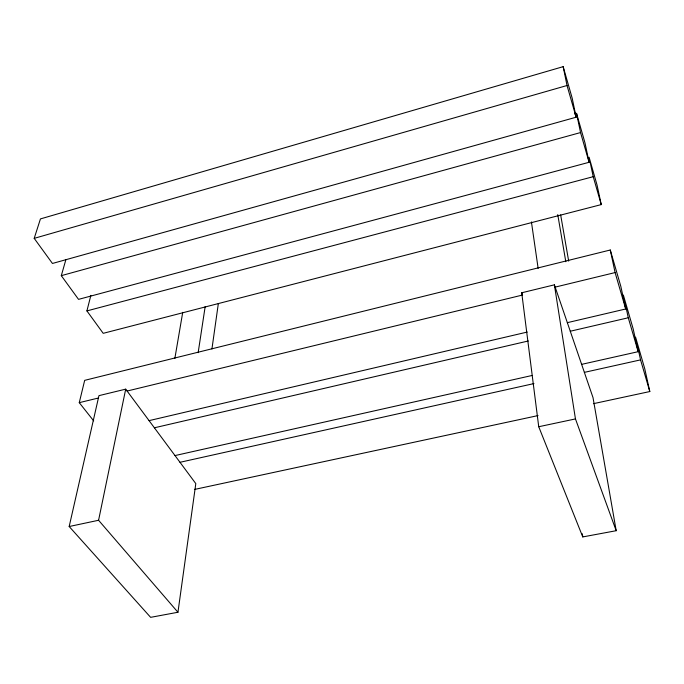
<?xml version="1.0" encoding="UTF-8"?>
<svg xmlns="http://www.w3.org/2000/svg" width="684" height="684" viewBox="0 0 684 684"><rect width="100%" height="100%" fill="white"/><g stroke="black" fill="none" stroke-linecap="round" stroke-linejoin="round"><path stroke-width="1.03" d="M177.951 612.257L195.804 483.605L125.702 389.145L98.949 395.651L69.178 526.518L150.625 617.344L177.951 612.257L98.581 520.268L125.702 389.145M211.937 348.968L218.35 303.474M198.155 352.688L205.174 306.569M174.847 358.459L182.722 312.357M93.674 420.865L79.267 402.662L84.671 380.355L610.273 250.002L620.816 286.322L625.715 308.988L567.344 322.66M601.245 204.602L593.225 176.686L589.086 157.217L597.038 185.005L601.245 204.602L103.207 333.33L86.911 310.904L90.861 295.402M574.483 113.937L576.535 113.364L584.991 142.905L589.086 162.288L78.532 299.37L61.303 275.661L65.775 260.014M34.2 238.357L40.441 218.914L563.163 66.656L572.175 98.128L576.142 117.22L52.446 263.46L34.2 238.357L567.027 85.509L563.163 66.656M61.303 275.661L580.545 132.559L576.535 113.364M86.911 310.904L593.225 176.686M521.721 292.778L554.382 284.835L593.028 397.652L616.19 530.707L582.768 536.923L538.727 426.731L521.721 292.778L522.277 294.282M79.267 402.662L98.385 398.02M127.113 391.043L522.559 295.035M555.169 287.118L615.096 272.574L625.715 308.988M149.078 420.634L527.244 332.056M154.387 427.799L528.304 340.983M570.276 331.236L628.28 317.769L638.172 351.687L581.622 364.367M175.001 455.57L532.075 375.482M179.995 462.299L533.956 383.579M584.367 372.37L640.557 359.878L649.8 391.547L593.396 403.68M194.41 489.47L538.043 415.581M69.178 526.518L98.581 520.268M538.727 426.731L575.458 418.924L616.19 530.707M567.027 85.509L576.142 117.22M580.545 132.559L589.086 162.288M649.8 391.547L644.773 368.838L635.573 337.161L640.557 359.878M638.172 351.687L633.196 328.97L623.363 295.095L628.28 317.769M610.273 250.002L615.096 272.574M560.658 214.887L568.678 261.117M557.751 214.614L565.805 261.716M554.382 284.835L575.458 418.924M582.298 533.759L582.768 536.923M531.425 221.924L538.146 268.393"/></g></svg>
